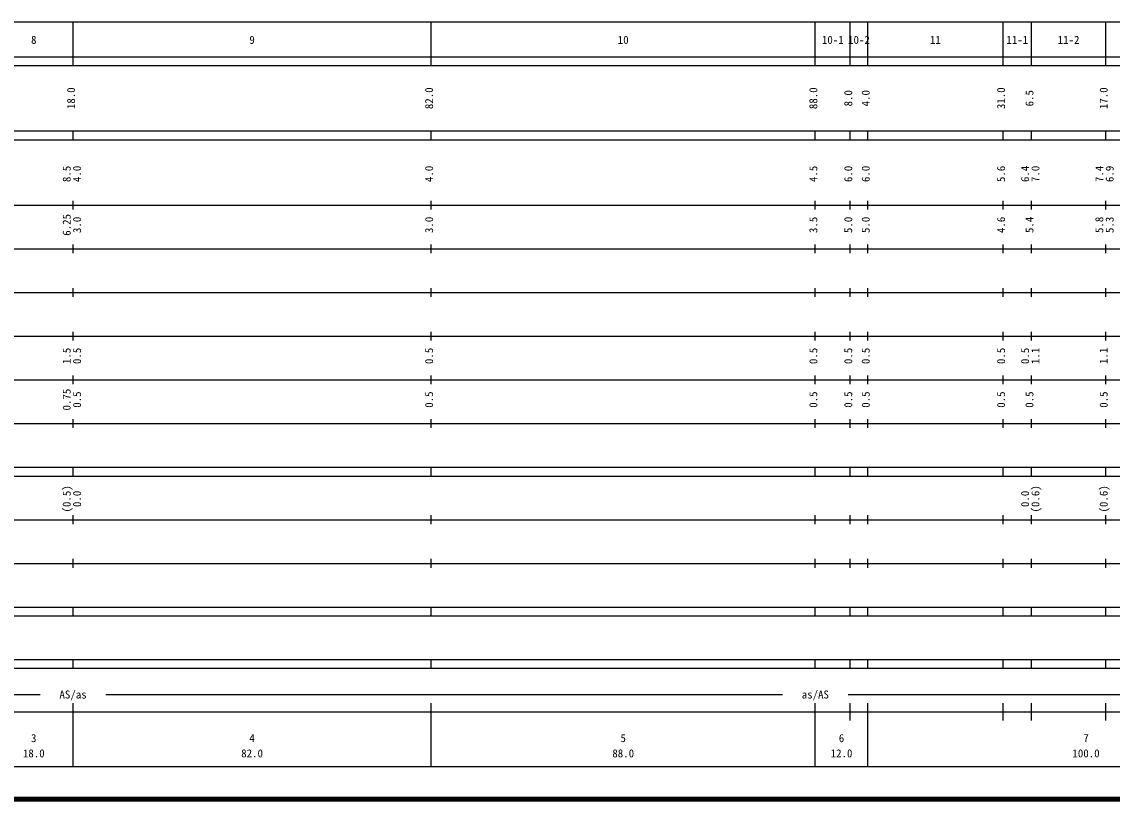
# Model space of a CAD drawing. Units: millimetres, scale not verified. Extents: x 40000 to 680000, y 20000 to 380000.
# Drawn here: x 174259 to 423992, y 20000 to 198000 of the extents above; entities that cross this region are included whole.
import ezdxf
from ezdxf.enums import TextEntityAlignment as Align

# ---------------------------------------------------------------- set-up
doc = ezdxf.new("R2010")
doc.units = ezdxf.units.MM
doc.header["$LTSCALE"] = 1000
doc.layers.add('M-TTL', color=7, linetype='Continuous', lineweight=25)
doc.layers.add('M-TTL-BAND', color=7, linetype='Continuous', lineweight=25)
doc.styles.add('ＭＳ ゴシック', font='')
doc.styles.get('ＭＳ ゴシック').set_extended_font_data('MS Gothic')

msp = doc.modelspace()

# ---------------------------------------------------------------- linework, layer by layer
at = {"layer": 'M-TTL', "color": 2, "lineweight": 140}
msp.add_line((40000, 20000), (680000, 20000), dxfattribs=at)
at = {"layer": 'M-TTL-BAND'}
for p, q in [((68000, 198000), (579000, 198000)), ((186000, 188000), (186000, 198000)), ((268000, 188000), (268000, 198000)), ((356000, 188000), (356000, 198000)), ((364000, 188000), (364000, 198000)), ((368000, 188000), (368000, 198000)), ((399000, 188000), (399000, 198000)), ((405500, 188000), (405500, 198000)), ((422500, 188000), (422500, 198000)), ((40000, 190000), (579000, 190000)), ((40000, 188000), (579000, 188000)), ((40000, 173000), (579000, 173000)), ((186000, 171000), (186000, 173000)), ((268000, 171000), (268000, 173000)), ((356000, 171000), (356000, 173000)), ((364000, 171000), (364000, 173000)), ((368000, 171000), (368000, 173000)), ((368000, 171000), (368000, 173000)), ((399000, 171000), (399000, 173000)), ((405500, 171000), (405500, 173000)), ((422500, 171000), (422500, 173000)), ((40000, 171000), (579000, 171000)), ((40000, 156000), (579000, 156000)), ((186000, 155000), (186000, 157000)), ((268000, 155000), (268000, 157000)), ((356000, 155000), (356000, 157000)), ((364000, 155000), (364000, 157000)), ((368000, 155000), (368000, 157000)), ((368000, 155000), (368000, 157000)), ((399000, 155000), (399000, 157000)), ((405500, 155000), (405500, 157000)), ((422500, 155000), (422500, 157000)), ((46000, 146000), (579000, 146000)), ((186000, 145000), (186000, 147000)), ((268000, 145000), (268000, 147000)), ((356000, 145000), (356000, 147000)), ((364000, 145000), (364000, 147000)), ((368000, 145000), (368000, 147000)), ((368000, 145000), (368000, 147000)), ((399000, 145000), (399000, 147000)), ((405500, 145000), (405500, 147000)), ((422500, 145000), (422500, 147000)), ((52000, 136000), (579000, 136000)), ((186000, 135000), (186000, 137000)), ((268000, 135000), (268000, 137000)), ((356000, 135000), (356000, 137000)), ((364000, 135000), (364000, 137000)), ((368000, 135000), (368000, 137000)), ((368000, 135000), (368000, 137000)), ((399000, 135000), (399000, 137000)), ((405500, 135000), (405500, 137000)), ((422500, 135000), (422500, 137000)), ((46000, 126000), (579000, 126000)), ((186000, 125000), (186000, 127000)), ((268000, 125000), (268000, 127000)), ((356000, 125000), (356000, 127000)), ((364000, 125000), (364000, 127000)), ((368000, 125000), (368000, 127000)), ((368000, 125000), (368000, 127000)), ((399000, 125000), (399000, 127000)), ((405500, 125000), (405500, 127000)), ((422500, 125000), (422500, 127000)), ((52000, 116000), (579000, 116000)), ((186000, 115000), (186000, 117000)), ((268000, 115000), (268000, 117000)), ((356000, 115000), (356000, 117000)), ((364000, 115000), (364000, 117000)), ((368000, 115000), (368000, 117000)), ((368000, 115000), (368000, 117000)), ((399000, 115000), (399000, 117000)), ((405500, 115000), (405500, 117000)), ((422500, 115000), (422500, 117000)), ((46000, 106000), (579000, 106000)), ((186000, 105000), (186000, 107000)), ((268000, 105000), (268000, 107000)), ((356000, 105000), (356000, 107000)), ((364000, 105000), (364000, 107000)), ((368000, 105000), (368000, 107000)), ((368000, 105000), (368000, 107000)), ((399000, 105000), (399000, 107000)), ((405500, 105000), (405500, 107000)), ((422500, 105000), (422500, 107000)), ((40000, 96000), (579000, 96000)), ((186000, 94000), (186000, 96000)), ((268000, 94000), (268000, 96000)), ((356000, 94000), (356000, 96000)), ((364000, 94000), (364000, 96000)), ((368000, 94000), (368000, 96000)), ((368000, 94000), (368000, 96000)), ((399000, 94000), (399000, 96000)), ((405500, 94000), (405500, 96000)), ((422500, 94000), (422500, 96000)), ((40000, 94000), (579000, 94000)), ((186000, 83000), (186000, 85000)), ((268000, 83000), (268000, 85000)), ((356000, 83000), (356000, 85000)), ((364000, 83000), (364000, 85000)), ((368000, 83000), (368000, 85000)), ((368000, 83000), (368000, 85000)), ((399000, 83000), (399000, 85000)), ((405500, 83000), (405500, 85000)), ((422500, 83000), (422500, 85000)), ((49000, 84000), (579000, 84000)), ((186000, 73000), (186000, 75000)), ((268000, 73000), (268000, 75000)), ((356000, 73000), (356000, 75000)), ((364000, 73000), (364000, 75000)), ((368000, 73000), (368000, 75000)), ((368000, 73000), (368000, 75000)), ((399000, 73000), (399000, 75000)), ((405500, 73000), (405500, 75000)), ((422500, 73000), (422500, 75000)), ((40000, 74000), (579000, 74000)), ((40000, 64000), (579000, 64000)), ((186000, 62000), (186000, 64000)), ((268000, 62000), (268000, 64000)), ((356000, 62000), (356000, 64000)), ((364000, 62000), (364000, 64000)), ((368000, 62000), (368000, 64000)), ((368000, 62000), (368000, 64000)), ((399000, 62000), (399000, 64000)), ((405500, 62000), (405500, 64000)), ((422500, 62000), (422500, 64000)), ((40000, 62000), (579000, 62000)), ((40000, 52000), (579000, 52000)), ((40000, 50000), (579000, 50000)), ((186000, 50000), (186000, 52000)), ((268000, 50000), (268000, 52000)), ((356000, 50000), (356000, 52000)), ((364000, 50000), (364000, 52000)), ((368000, 50000), (368000, 52000)), ((368000, 50000), (368000, 52000)), ((399000, 50000), (399000, 52000)), ((405500, 50000), (405500, 52000)), ((422500, 50000), (422500, 52000)), ((98500, 44000), (178500, 44000)), ((193500, 44000), (348500, 44000)), ((363500, 44000), (460500, 44000)), ((40000, 40000), (579000, 40000)), ((186000, 27500), (186000, 42000)), ((268000, 27500), (268000, 42000)), ((356000, 27500), (356000, 42000)), ((364000, 38000), (364000, 42000)), ((368000, 27500), (368000, 42000)), ((399000, 38000), (399000, 42000)), ((405500, 38000), (405500, 42000)), ((422500, 38000), (422500, 42000)), ((68000, 27500), (579000, 27500))]:
    msp.add_line(p, q, dxfattribs=at)

# ---------------------------------------------------------------- texts
at = {"layer": 'M-TTL-BAND', "style": 'ＭＳ ゴシック'}
for s, p in [('8', (177000, 192405)), ('9', (227000, 192405)), ('10', (312000, 192405)), ('10-1', (360000, 192405)), ('10-2', (366000, 192405)), ('11', (383500, 192405)), ('11-1', (402250, 192405)), ('11-2', (414000, 192405)), ('AS/as', (186000, 42500)), ('as/AS', (356000, 42500)), ('3', (177000, 32523)), ('4', (227000, 32523)), ('5', (312000, 32523)), ('6', (362000, 32523)), ('7', (418000, 32523)), ('18.0', (177000, 29033)), ('82.0', (227000, 29033)), ('88.0', (312000, 29033)), ('12.0', (362000, 29033)), ('100.0', (418000, 29033))]:
    msp.add_text(s, height=1833, dxfattribs=at).set_placement(p, align=Align.BOTTOM_CENTER)
for s, p in [('18.0', (187000, 180500)), ('82.0', (269000, 180500)), ('88.0', (357000, 180500)), ('31.0', (400000, 180500)), ('17.0', (423500, 180500)), ('8.0', (365000, 180500)), ('4.0', (369000, 180500)), ('6.5', (406500, 180500)), ('8.5', (186000, 163174)), ('4.0', (188370, 163174)), ('4.0', (269000, 163174)), ('4.5', (357000, 163174)), ('6.0', (365000, 163174)), ('6.0', (369000, 163174)), ('5.6', (400000, 163174)), ('6.4', (405500, 163174)), ('7.0', (407870, 163174)), ('7.4', (422500, 163174)), ('6.9', (424870, 163174)), ('6.25', (186000, 151500)), ('3.0', (188370, 151500)), ('3.0', (269000, 151500)), ('3.5', (357000, 151500)), ('5.0', (365000, 151500)), ('5.0', (369000, 151500)), ('4.6', (400000, 151500)), ('5.4', (406500, 151500)), ('5.8', (422500, 151500)), ('5.3', (424870, 151500)), ('1.5', (186000, 121500)), ('0.5', (188370, 121500)), ('0.5', (269000, 121500)), ('0.5', (357000, 121500)), ('0.5', (365000, 121500)), ('0.5', (369000, 121500)), ('0.5', (400000, 121500)), ('0.5', (405500, 121500)), ('1.1', (407870, 121500)), ('1.1', (423500, 121500)), ('0.75', (186000, 111500)), ('0.5', (188370, 111500)), ('0.5', (269000, 111500)), ('0.5', (357000, 111500)), ('0.5', (365000, 111500)), ('0.5', (369000, 111500)), ('0.5', (400000, 111500)), ('0.5', (406500, 111500)), ('0.5', (423500, 111500)), ('(0.5)', (186000, 88764)), ('0.0', (188370, 88764)), ('0.0', (405500, 88764)), ('(0.6)', (407870, 88764)), ('(0.6)', (423500, 88764))]:
    msp.add_text(s, height=1833, rotation=90, dxfattribs=at).set_placement(p, align=Align.BOTTOM_CENTER)

doc.saveas('drawing.dxf')
